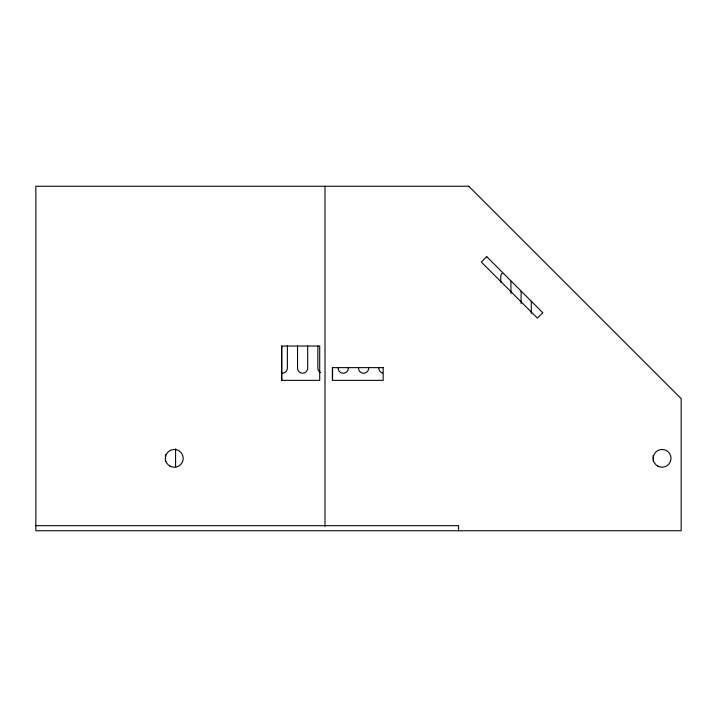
<?xml version="1.0" encoding="UTF-8"?>
<svg xmlns="http://www.w3.org/2000/svg" width="717" height="717" viewBox="0 0 717 717"><rect width="100%" height="100%" fill="white"/><g stroke="black" fill="none" stroke-linecap="round" stroke-linejoin="round"><path stroke-width="1.08" d="M281.709 380.351L281.709 346.042L319.71 346.042L319.71 380.351L281.709 380.351L281.709 346.042M35.85 525.669L458.593 525.669L458.593 530.75M653.205 455.483L653.205 461.076M531.261 301.23L531.261 313.499M521.098 291.192L521.098 303.461M510.934 281.154L510.934 293.423M500.771 282.274L500.771 276.69A5.082 5.082 0 0 1 502.258 273.105M332.58 368.153L332.58 379.365M324.998 186.25L324.998 526.287M317.855 345.845L317.855 368.153A5.082 5.082 0 0 0 320.391 372.553M307.692 345.845L307.692 368.153A5.082 5.082 0 0 1 302.61 373.234A5.082 5.082 0 0 1 297.528 368.153L297.528 345.845M287.365 345.845L287.365 368.153A5.082 5.082 0 0 1 282.283 373.234M175.584 448.842L175.584 466.794M165.421 454.524L165.421 461.219M382.591 373.064A5.082 5.082 0 0 1 378.827 368.153M368.663 368.153A5.082 5.082 0 0 1 363.582 373.234A5.082 5.082 0 0 1 358.5 368.153M348.337 368.153A5.082 5.082 0 0 1 343.255 373.234A5.082 5.082 0 0 1 338.173 368.153M486.7 256.65L481.313 262.037L537.409 318.133L542.796 312.746L486.7 256.65M468.757 186.25L35.85 186.25L35.85 530.75L681.15 530.75L681.15 398.643L468.757 186.25M383.174 367.642L332.356 367.642L332.356 380.351L383.174 380.351L383.174 367.642M657.65 466.041A8.891 8.891 0 0 0 670.987 458.342A8.891 8.891 0 0 0 657.65 450.643A8.891 8.891 0 0 0 657.65 466.041M169.866 466.041A8.891 8.891 0 0 0 183.202 458.342A8.891 8.891 0 0 0 169.866 450.643A8.891 8.891 0 0 0 169.866 466.041"/></g></svg>
